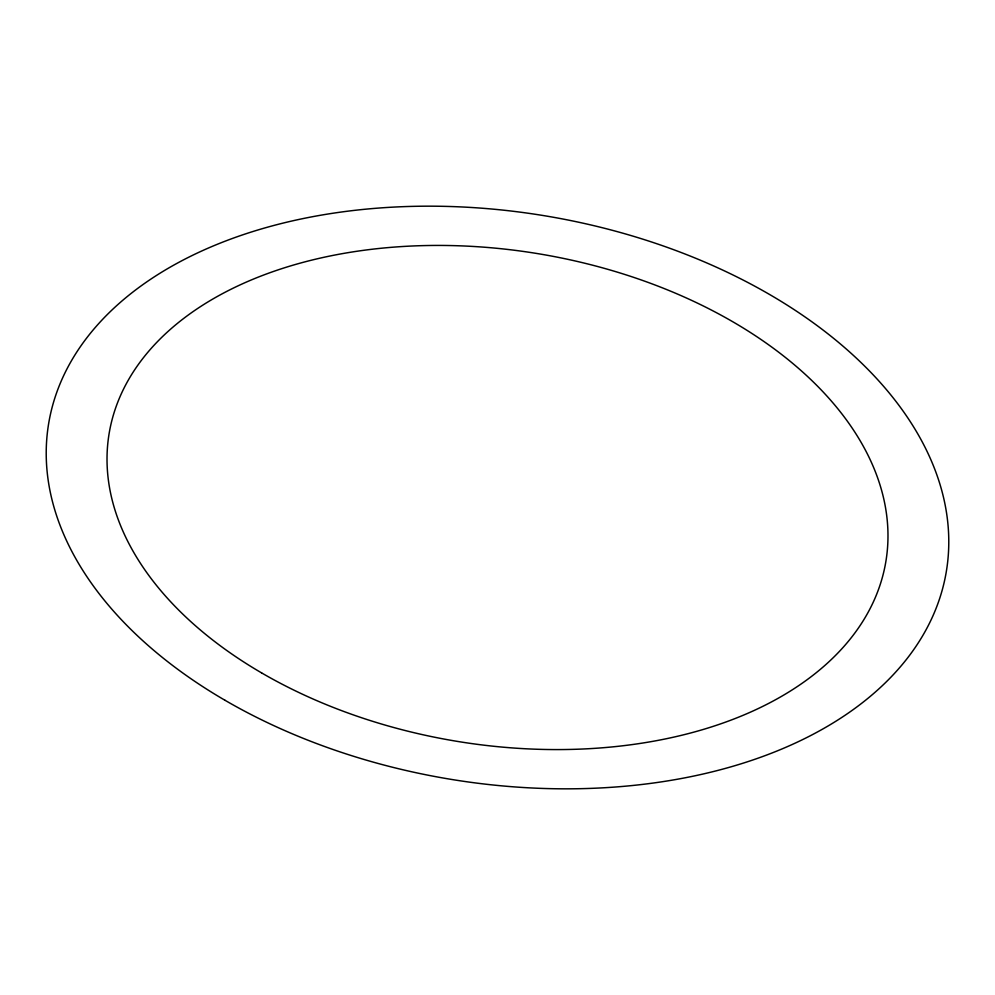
<?xml version="1.0" encoding="UTF-8"?>
<svg xmlns="http://www.w3.org/2000/svg" width="995" height="995" viewBox="0 0 995 995"><rect width="100%" height="100%" fill="white"/><g stroke="black" fill="none" stroke-linecap="round" stroke-linejoin="round"><path stroke-width="1.49" d="M224.833 700.182A454.889 285.652 9.3 0 0 945.25 577.386A454.889 285.652 9.3 0 0 322.417 214.932A454.889 285.652 9.3 0 0 224.833 700.182M261.573 672.881A393.61 247.17 9.3 0 0 884.928 566.628A393.61 247.17 9.3 0 0 345.999 253.004A393.61 247.17 9.3 0 0 261.573 672.881"/></g></svg>
